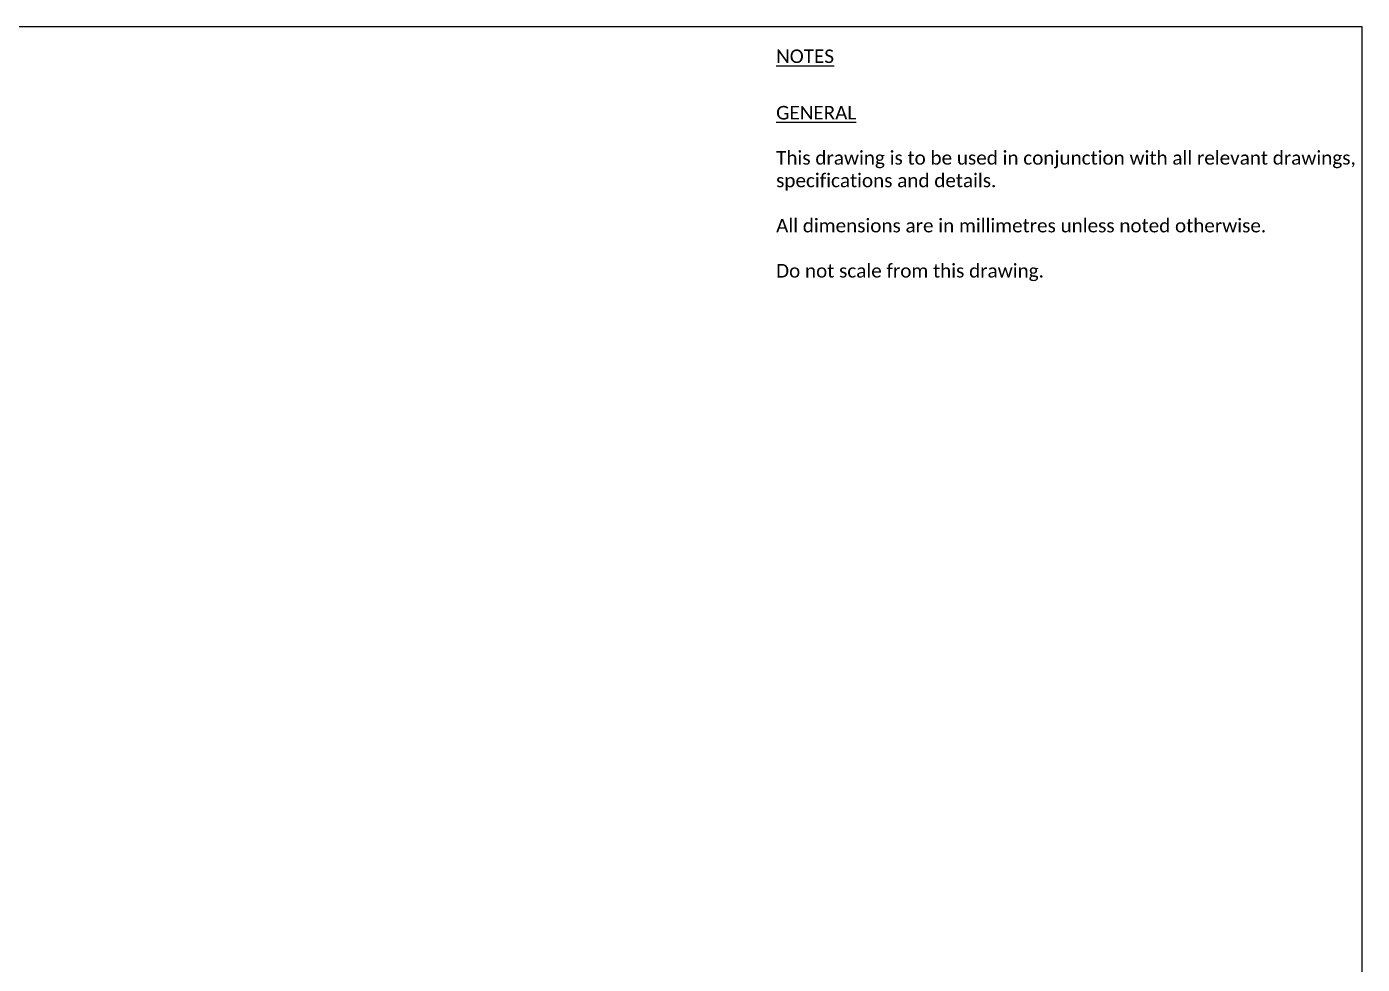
# Paper-space layout 'A3mask' of a CAD drawing. Extents: x 0 to 394, y 0 to 277.
# Drawn here: x 197.2 to 394.4, y 138.4 to 276.9 of the extents above; entities that cross this region are included whole.
import ezdxf
from ezdxf.enums import TextEntityAlignment as Align

# ---------------------------------------------------------------- set-up
doc = ezdxf.new("R2010")
doc.units = 0
doc.layers.get('0').update_dxf_attribs({"linetype": 'CONTINUOUS'})
doc.layers.get('Defpoints').update_dxf_attribs({"linetype": 'CONTINUOUS'})
doc.layers.add('JPP_Mask', color=7, linetype='CONTINUOUS')
doc.layers.add('JPP_Text', color=2, linetype='CONTINUOUS')
doc.styles.add('JPP', font='arial.ttf')
doc.styles.get("Standard").update_dxf_attribs({"font": 'calibri.ttf', "height": 2})

# ---------------------------------------------------------------- blocks, each defined once
blk = doc.blocks.new('A3mask')
at = {"layer": 'Defpoints'}
blk.add_lwpolyline([(0, 0), (394.45, 0), (394.45, 276.85), (0, 276.85)], close=True, dxfattribs=at)
at = {"color": 7, "style": 'JPP'}
for tag, p in [('Client', (361.62, 56.35)), ('Project1', (361.62, 44.1)), ('Project2', (361.62, 40.42)), ('Project3', (361.62, 36.75)), ('Title1', (361.62, 28.18)), ('Title2', (361.62, 24.5)), ('Title3', (361.62, 20.82)), ('Status', (308.7, 3.67))]:
    blk.add_attdef(tag, text='', height=1.7, dxfattribs=at).set_placement(p, align=Align.MIDDLE_LEFT)
at = {"color": 2, "style": 'JPP'}
for tag, p in [('Scale', (322.18, 12.25)), ('Drawn', (344.23, 12.25)), ('Checked', (366.27, 12.25)), ('Date', (388.32, 12.25))]:
    blk.add_attdef(tag, text='', height=1, dxfattribs=at).set_placement(p, align=Align.MIDDLE_CENTER)
at = {"color": 6, "style": 'JPP'}
for tag, p in [('Ref', (352.8, 3.67)), ('DrgNo.', (373.38, 3.67))]:
    blk.add_attdef(tag, text='', height=2, dxfattribs=at).set_placement(p, align=Align.MIDDLE_LEFT)
blk.add_attdef('Rev', text='', height=2, dxfattribs=at).set_placement((390.17, 3.67), align=Align.MIDDLE_CENTER)

psp = doc.layouts.new('A3mask')

# ---------------------------------------------------------------- block references
at = {"layer": 'JPP_Mask'}
psp.add_blockref('A3mask', (0, 0), dxfattribs=at)

# ---------------------------------------------------------------- texts
at = {"layer": 'JPP_Text', "ltscale": 250, "insert": (307.89, 273.49), "char_height": 2, "width": 86.3306, "attachment_point": 1}
psp.add_mtext('\\pt2,4,8,80,114;{\\LNOTES\\P\\H1.5x;\\P\\H0.6667x;GENERAL\\P\\P}This drawing is to be used in conjunction with all relevant drawings, specifications and details.\\P\\PAll dimensions are in millimetres unless noted otherwise.\\P\\PDo not scale from this drawing.', dxfattribs=at)

doc.saveas('drawing.dxf')
